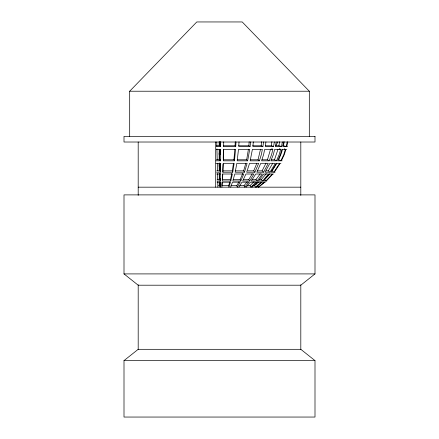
<?xml version="1.0" encoding="UTF-8"?>
<svg xmlns="http://www.w3.org/2000/svg" width="439" height="439" viewBox="0 0 439 439"><rect width="100%" height="100%" fill="white"/><g stroke="black" fill="none" stroke-linecap="round" stroke-linejoin="round"><path stroke-width="0.66" d="M216.24 146.423L220.57 146.423L220.537 141.737M220.587 141.912L220.57 146.423M220.51 149.238L220.482 160.828L215.939 160.828M220.532 154.588L220.559 149.353L216.284 149.353M220.466 163.308L220.373 172.214L216.597 172.214M220.416 163.379L220.373 172.214M223.72 141.912L223.66 146.423L235.759 146.423L235.995 141.912M220.312 173.317L220.246 181.011L217.025 181.011M220.18 182.02L220.12 187.173L220.219 182.19M220.246 178.267L220.246 181.011M223.429 149.238L223.226 158.43M223.05 164.01L222.803 170.228M235.759 146.423L235.09 145.781L235.255 141.737M222.891 172.214L223.253 163.308L234.157 163.308L232.747 172.214L222.891 172.214L222.776 170.848L232.308 170.848L232.747 172.214M239.025 141.912L238.745 146.423L250.126 146.423L250.57 141.912M222.392 178.267L222.628 173.937M222.139 182.02L221.898 185.028M234.854 149.238L233.921 159.785L234.442 160.828L223.325 160.828L223.605 149.353L235.545 149.353L234.442 160.828M253.336 141.912L252.859 146.423L262.95 146.423L263.576 141.912M250.126 146.423L248.864 145.781L249.171 141.737M265.946 141.912L265.288 146.423L273.579 146.423L274.353 141.912M221.914 187.173L222.299 182.19L230.442 182.19L228.944 187.173L228.681 185.615L229.806 182.02M262.95 146.423L261.156 145.781L261.595 141.737M276.208 141.912L275.407 146.423L281.476 146.423L282.37 141.912M248.419 149.238L246.669 159.785L247.645 160.828L249.72 149.353L238.492 149.353L237.186 160.828L247.645 160.828M233.455 163.379L232.308 170.848M273.579 146.423L271.346 145.781L271.895 141.737M283.61 141.912L282.7 146.423L286.25 146.423L287.205 141.912M287.775 141.912L286.804 146.423L287.666 146.423M276.208 145.781L278.919 145.781L279.544 141.737M282.826 145.781L283.495 145.781L284.165 141.737M260.525 149.238L258.039 159.785L259.427 160.828L261.342 154.588L262.374 149.353L252.414 149.353L250.153 160.828L259.427 160.828M231.863 173.317L230.464 179.546L230.793 181.011L222.392 181.011L222.798 174.009L232.385 174.009L230.793 181.011M270.556 149.238L267.466 159.785L262.028 159.785M245.785 163.379L243.629 170.848L244.452 172.214L235.178 172.214L236.846 163.308L247.108 163.308L244.452 172.214M278.013 149.238L274.474 159.785L271.022 159.785M282.518 149.238L281.454 153.002L278.705 159.785L278.09 159.785M256.788 163.379L253.726 170.848L254.894 172.214L258.664 163.308L249.571 163.308L246.674 172.214L254.894 172.214M269.195 160.828L271.582 154.588L272.86 149.353L271.785 148.958L272.86 149.353L264.679 149.353L263.592 154.588L261.578 160.828L269.195 160.828L267.466 159.785M242.783 173.317L240.155 179.546L240.775 181.011L232.868 181.011L234.75 174.009L243.766 174.009L240.775 181.011M276.455 160.828L279.188 154.588L280.653 149.353L279.423 148.958L280.653 149.353L274.66 149.353L273.338 154.588L270.874 160.828L276.455 160.828L274.474 159.785M265.979 163.22L262.099 170.848L257.27 170.848M280.839 160.828L283.781 154.588L285.361 149.353L284.302 149.041L285.361 149.353L281.86 149.353L280.362 154.588L277.58 160.828L280.839 160.828L278.705 159.785M230.678 187.173L232.451 182.19L240.111 182.19L237.29 187.173L236.797 185.615L239.035 181.768M272.767 163.22L268.322 170.848L266.094 170.848M255.717 184.753L257.276 181.73M275.697 146.05L277.882 141.813M263.554 172.214L268.245 163.308L260.771 163.308L256.804 172.214L263.554 172.214L262.099 170.848M276.866 163.22L272.081 170.848L271.532 170.848M252.249 173.811L248.798 179.546L243.722 179.546M269.99 172.214L275.368 163.308L269.897 163.308L265.046 172.214L269.99 172.214L268.322 170.848M273.876 172.214L279.67 163.308L276.471 163.308L270.989 172.214L273.876 172.214L272.081 170.848M260.261 173.811L255.964 179.546L251.832 179.546M247.212 181.768L244.035 185.615L239.787 185.615M249.681 181.011L253.929 174.009L245.933 174.009L242.674 181.011L249.681 181.011L248.798 179.546M266.297 173.712L261.293 179.546L259.389 179.546M238.876 187.173L241.949 182.19L248.743 182.19L244.737 187.173L244.035 185.615M269.897 173.712L264.508 179.546L265.864 181.011L272.389 174.009L269.579 174.009L263.4 181.011L265.864 181.011M253.994 181.768L250.038 185.615L247.788 185.615M129.686 136.375L129.686 91.219L196.787 21.95L242.213 21.95L309.314 91.219L309.314 136.375M257.067 181.011L262.352 174.009L255.778 174.009L251.306 181.011L257.067 181.011L255.964 179.546M258.78 182.02L254.499 185.615L252.902 185.615M260.426 183.272L261.798 182.02M262.555 181.011L268.608 174.009L263.795 174.009L258.335 181.011L262.555 181.011L261.293 179.546M246.092 187.173L250.312 182.19L255.893 182.19L250.905 187.173L250.038 185.615M124.001 360.606L138.192 349.318L300.808 349.318L314.999 360.606L314.999 417.05L124.001 417.05L124.001 360.606L314.999 360.606M314.999 273.909L300.808 285.202L138.192 285.202L124.001 273.909L124.001 194.889L314.999 194.889L314.999 273.909L124.001 273.909M251.97 187.173L257.122 182.19L261.21 182.19L255.498 187.173L254.499 185.615M256.206 187.173L262.034 182.19L264.421 182.19L258.264 187.173L257.55 186.136M258.593 187.173L264.794 182.19L265.359 182.19M129.686 91.219L309.314 91.219M216.378 145.781L220.526 145.781M235.09 145.781L223.489 145.781L223.66 146.423M238.629 145.781L248.864 145.781M252.71 145.781L261.156 145.781M265.469 145.781L271.346 145.781M286.738 149.353L285.915 149.353L284.318 154.588L281.35 160.828L282.123 160.828M216.339 159.785L220.554 159.785M223.193 159.785L233.921 159.785M237.197 159.785L246.669 159.785M250.225 159.785L258.039 159.785M216.004 163.308L220.85 163.308M280.927 163.308L280.17 163.308L274.331 172.214L275.017 172.214M216.69 170.848L220.438 170.848M235.216 170.848L243.629 170.848M247.794 170.848L253.726 170.848M216.674 174.009L220.444 174.009M273.492 174.009L272.833 174.009L266.253 181.011L266.835 181.011M217.096 179.546L220.822 179.546M222.304 179.546L230.464 179.546M233.114 179.546L240.155 179.546M217.102 182.19L220.822 182.19M218.359 185.615L220.104 185.615M221.849 185.615L228.681 185.615M230.903 185.615L236.797 185.615M138.192 187.173L300.808 187.173M283.495 145.781L286.25 146.423M278.919 145.781L281.476 146.423M220.449 159.785L220.482 160.828M216.773 142.017L216.871 146.121M216.937 148.859L217.206 159.807M217.289 163.226L217.47 170.749M217.535 173.487L217.684 179.644M217.733 181.697L217.865 187.173M219.28 183.272L219.297 185.615M219.253 178.267L219.259 179.546M219.275 182.02L219.27 183.414M219.182 164.087L219.22 170.848M219.231 173.317L219.248 179.869M219.171 153.002L219.171 160.202M219.176 163.308L219.204 166.529M219.154 141.737L219.143 145.786M219.165 149.238L219.154 154.588M300.808 142.017L300.808 195.382M300.808 284.834L300.808 349.685M219.5 141.77L219.5 145.858M219.5 149.265L219.5 160.175M219.5 162.902L219.5 171.078M219.5 173.806L219.5 179.941M219.5 181.982L219.5 186.076M215.697 142.017L215.697 187.173M138.192 142.017L138.192 195.382M138.192 284.834L138.192 349.685M314.999 136.375L124.001 136.375L124.001 142.017L314.999 142.017L314.999 136.375"/></g></svg>
